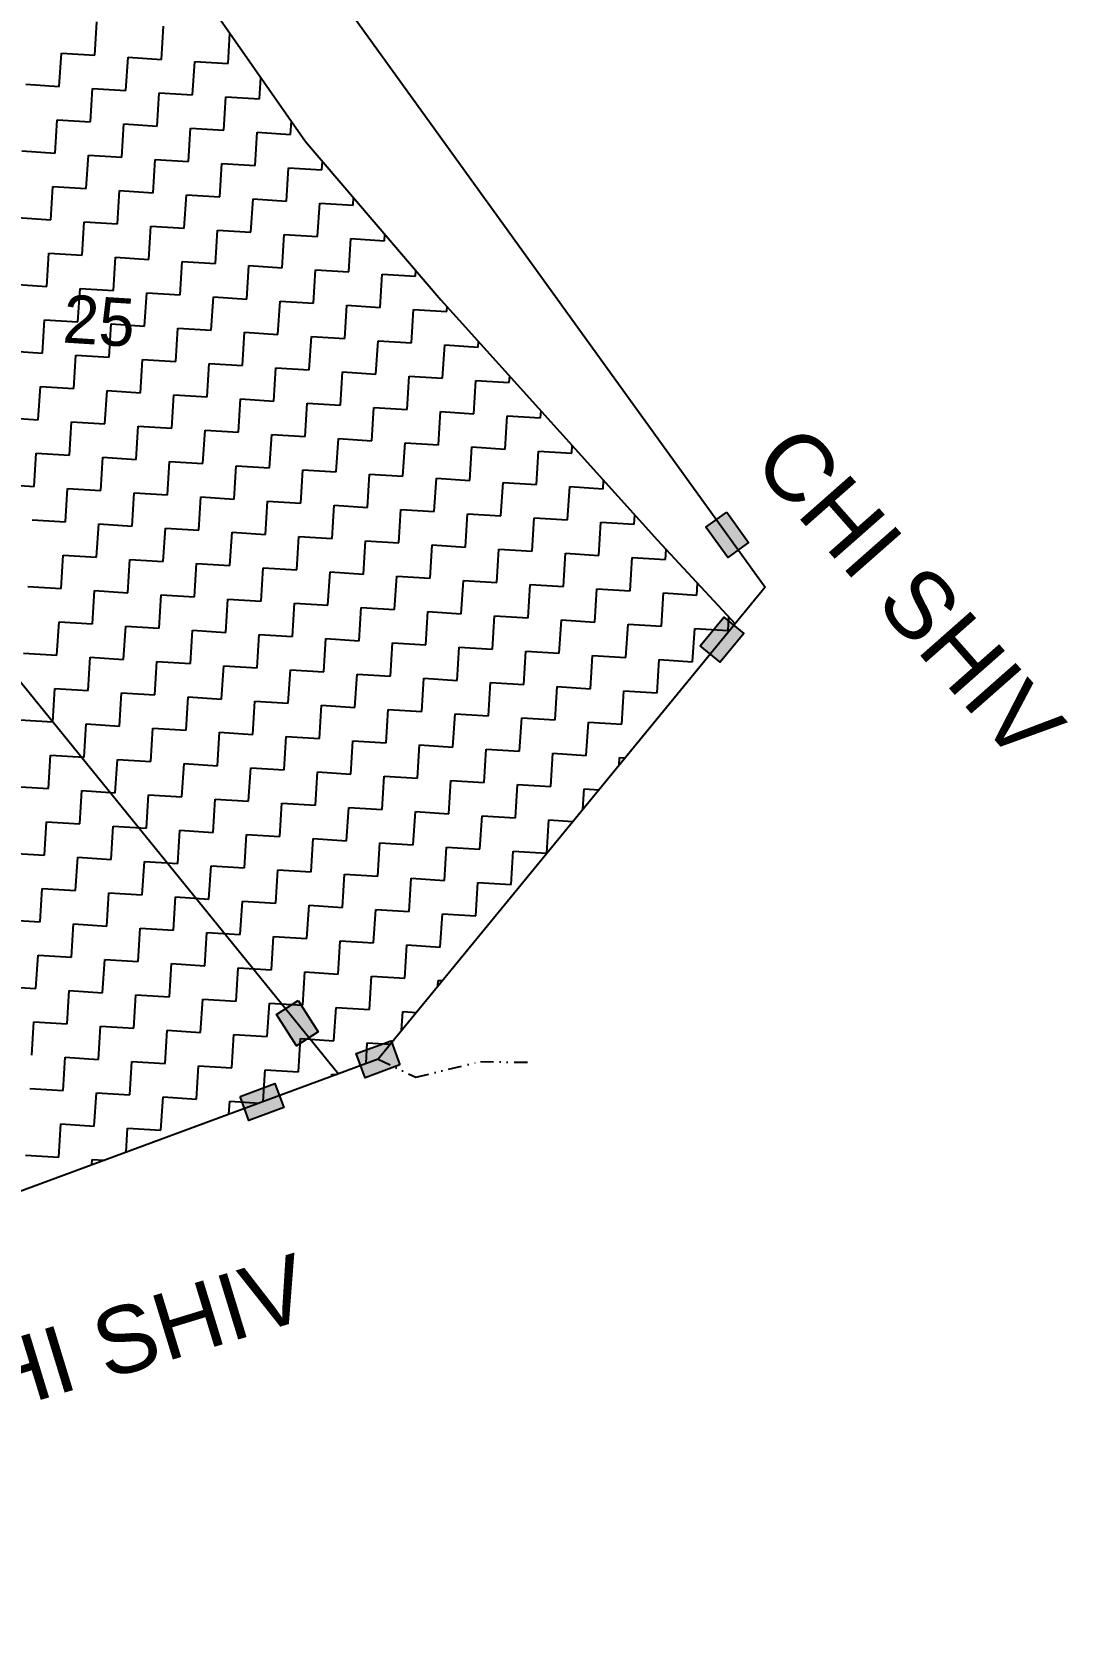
# Model space of a CAD drawing. Header units: metres. Extents: x 283327 to 285518, y 2014808 to 2017186.
# Drawn here: x 285130 to 285518, y 2014861 to 2015461 of the extents above; entities that cross this region are included whole.
import ezdxf
from ezdxf.enums import TextEntityAlignment as Align

# ---------------------------------------------------------------- set-up
doc = ezdxf.new("R2010")
doc.units = ezdxf.units.M
doc.header["$MEASUREMENT"] = 0
doc.linetypes.add('DIVIDE', pattern=[1.25, 0.5, -0.25, 0, -0.25, 0, -0.25])
for name, color, linetype in [('POLY_HATCH', 12, 'Continuous'), ('POLY_PARCEL', 6, 'Continuous'), ('TEXT_MAPOUT', 7, 'Continuous'), ('TEXT_PARCEL', 7, 'Continuous'), ('V_BOUND_LINE', 7, 'Continuous'), ('V_DIVIDE_LINE', 7, 'DIVIDE')]:
    doc.layers.add(name, color=color, linetype=linetype)
doc.styles.get("Standard").update_dxf_attribs({"font": 'arial.ttf'})
doc.styles.add('TEXT_MAP', font='', dxfattribs={"height": 2.5})
doc.styles.get('TEXT_MAP').set_extended_font_data('Kruti Dev 050')

msp = doc.modelspace()

# ---------------------------------------------------------------- hatches: boundary and pattern name
for points in [[(285390.74, 2015263.47), (285398.57, 2015269.11), (285390.41, 2015280.44), (285382.58, 2015274.79)], [(285396.75, 2015234.93), (285389.28, 2015241.05), (285380.43, 2015230.25), (285387.9, 2015224.13)], [(285228.93, 2015080.22), (285237.07, 2015085.42), (285229.56, 2015097.19), (285221.42, 2015091.99)], [(285251.32, 2015077.26), (285254.66, 2015068.2), (285267.75, 2015073.04), (285264.41, 2015082.09)], [(285224.2, 2015056.96), (285220.85, 2015066.02), (285207.76, 2015061.19), (285211.1, 2015052.13)]]:
    msp.add_hatch(color=256).paths.add_polyline_path(points)

# ---------------------------------------------------------------- linework, layer by layer
for points in [[(285390.41, 2015280.44), (285398.57, 2015269.11), (285390.74, 2015263.47), (285382.58, 2015274.79)], [(285380.43, 2015230.25), (285389.28, 2015241.05), (285396.75, 2015234.93), (285387.9, 2015224.13)], [(285229.56, 2015097.19), (285237.07, 2015085.42), (285228.93, 2015080.22), (285221.42, 2015091.99)], [(285267.75, 2015073.04), (285254.66, 2015068.2), (285251.32, 2015077.26), (285264.41, 2015082.09)], [(285207.76, 2015061.19), (285220.85, 2015066.02), (285224.2, 2015056.96), (285211.1, 2015052.13)]]:
    msp.add_lwpolyline(points, close=True)
at = {"layer": 'POLY_HATCH'}
for p, q in [((285198.7, 2015467.73), (285232.32, 2015419.63)), ((285232.32, 2015419.63), (285283.11, 2015360.23)), ((285283.11, 2015360.23), (285364.34, 2015269.97)), ((285364.34, 2015269.97), (285393.51, 2015238.6)), ((285393.51, 2015238.6), (285259.54, 2015075.15)), ((285259.54, 2015075.15), (285244.69, 2015069.67)), ((285244.69, 2015069.67), (284870.83, 2014931.71))]:
    msp.add_line(p, q, dxfattribs=at)
at = {"layer": 'POLY_HATCH', "linetype": 'Continuous'}
for p, q in [((285153.22, 2015452.02), (285154.01, 2015464.53)), ((285178.24, 2015450.44), (285179.03, 2015462.95)), ((285203.27, 2015448.87), (285203.98, 2015460.18)), ((285139.92, 2015440.29), (285140.71, 2015452.8)), ((285140.71, 2015452.8), (285153.22, 2015452.02)), ((285164.94, 2015438.72), (285165.73, 2015451.23)), ((285165.73, 2015451.23), (285178.24, 2015450.44)), ((285189.97, 2015437.14), (285190.75, 2015449.65)), ((285190.75, 2015449.65), (285203.27, 2015448.87)), ((285214.99, 2015435.57), (285215.5, 2015443.69)), ((285127.41, 2015441.08), (285139.92, 2015440.29)), ((285151.64, 2015426.99), (285152.43, 2015439.5)), ((285152.43, 2015439.5), (285164.94, 2015438.72)), ((285176.67, 2015425.42), (285177.46, 2015437.93)), ((285177.46, 2015437.93), (285189.97, 2015437.14)), ((285201.69, 2015423.84), (285202.48, 2015436.35)), ((285202.48, 2015436.35), (285214.99, 2015435.57)), ((285138.34, 2015415.27), (285139.13, 2015427.78)), ((285139.13, 2015427.78), (285151.64, 2015426.99)), ((285163.37, 2015413.69), (285164.16, 2015426.2)), ((285164.16, 2015426.2), (285176.67, 2015425.42)), ((285188.39, 2015412.12), (285189.18, 2015424.63)), ((285189.18, 2015424.63), (285201.69, 2015423.84)), ((285226.72, 2015422.27), (285227.03, 2015427.2)), ((285213.42, 2015410.54), (285214.21, 2015423.06)), ((285214.21, 2015423.06), (285226.72, 2015422.27)), ((285125.83, 2015416.05), (285138.34, 2015415.27)), ((285150.07, 2015401.97), (285150.86, 2015414.48)), ((285150.86, 2015414.48), (285163.37, 2015413.69)), ((285175.09, 2015400.39), (285175.88, 2015412.9)), ((285175.88, 2015412.9), (285188.39, 2015412.12)), ((285238.44, 2015408.97), (285238.65, 2015412.23)), ((285200.12, 2015398.82), (285200.91, 2015411.33)), ((285200.91, 2015411.33), (285213.42, 2015410.54)), ((285225.14, 2015397.24), (285225.93, 2015409.76)), ((285225.93, 2015409.76), (285238.44, 2015408.97)), ((285136.77, 2015390.24), (285137.56, 2015402.75)), ((285137.56, 2015402.75), (285150.07, 2015401.97)), ((285161.79, 2015388.67), (285162.58, 2015401.18)), ((285162.58, 2015401.18), (285175.09, 2015400.39)), ((285186.82, 2015387.09), (285187.61, 2015399.61)), ((285187.61, 2015399.61), (285200.12, 2015398.82)), ((285211.84, 2015385.52), (285212.63, 2015398.03)), ((285212.63, 2015398.03), (285225.14, 2015397.24)), ((285236.87, 2015383.94), (285237.66, 2015396.46)), ((285237.66, 2015396.46), (285250.17, 2015395.67)), ((285250.17, 2015395.67), (285250.35, 2015398.55)), ((285124.26, 2015391.03), (285136.77, 2015390.24)), ((285148.5, 2015376.94), (285149.28, 2015389.45)), ((285149.28, 2015389.45), (285161.79, 2015388.67)), ((285173.52, 2015375.37), (285174.31, 2015387.88)), ((285174.31, 2015387.88), (285186.82, 2015387.09)), ((285198.54, 2015373.79), (285199.33, 2015386.31)), ((285199.33, 2015386.31), (285211.84, 2015385.52)), ((285223.57, 2015372.22), (285224.36, 2015384.73)), ((285224.36, 2015384.73), (285236.87, 2015383.94)), ((285248.59, 2015370.65), (285249.38, 2015383.16)), ((285249.38, 2015383.16), (285261.89, 2015382.37)), ((285261.89, 2015382.37), (285262.05, 2015384.86)), ((285135.2, 2015365.22), (285135.98, 2015377.73)), ((285135.98, 2015377.73), (285148.5, 2015376.94)), ((285160.22, 2015363.64), (285161.01, 2015376.16)), ((285161.01, 2015376.16), (285173.52, 2015375.37)), ((285185.24, 2015362.07), (285186.03, 2015374.58)), ((285186.03, 2015374.58), (285198.54, 2015373.79)), ((285210.27, 2015360.49), (285211.06, 2015373.01)), ((285211.06, 2015373.01), (285223.57, 2015372.22)), ((285235.29, 2015358.92), (285236.08, 2015371.43)), ((285236.08, 2015371.43), (285248.59, 2015370.65)), ((285273.62, 2015369.07), (285273.75, 2015371.18)), ((285122.68, 2015366), (285135.2, 2015365.22)), ((285146.92, 2015351.92), (285147.71, 2015364.43)), ((285147.71, 2015364.43), (285160.22, 2015363.64)), ((285260.32, 2015357.35), (285261.11, 2015369.86)), ((285261.11, 2015369.86), (285273.62, 2015369.07)), ((285171.95, 2015350.34), (285172.73, 2015362.86)), ((285172.73, 2015362.86), (285185.24, 2015362.07)), ((285196.97, 2015348.77), (285197.76, 2015361.28)), ((285197.76, 2015361.28), (285210.27, 2015360.49)), ((285221.99, 2015347.19), (285222.78, 2015359.71)), ((285222.78, 2015359.71), (285235.29, 2015358.92)), ((285247.02, 2015345.62), (285247.81, 2015358.13)), ((285247.81, 2015358.13), (285260.32, 2015357.35)), ((285133.62, 2015340.19), (285134.41, 2015352.7)), ((285134.41, 2015352.7), (285146.92, 2015351.92)), ((285272.04, 2015344.05), (285272.83, 2015356.56)), ((285272.83, 2015356.56), (285285.34, 2015355.77)), ((285285.34, 2015355.77), (285285.46, 2015357.62)), ((285158.65, 2015338.62), (285159.43, 2015351.13)), ((285159.43, 2015351.13), (285171.95, 2015350.34)), ((285183.67, 2015337.04), (285184.46, 2015349.56)), ((285184.46, 2015349.56), (285196.97, 2015348.77)), ((285208.7, 2015335.47), (285209.48, 2015347.98)), ((285209.48, 2015347.98), (285221.99, 2015347.19)), ((285233.72, 2015333.9), (285234.51, 2015346.41)), ((285234.51, 2015346.41), (285247.02, 2015345.62)), ((285121.11, 2015340.98), (285133.62, 2015340.19)), ((285258.74, 2015332.32), (285259.53, 2015344.83)), ((285259.53, 2015344.83), (285272.04, 2015344.05)), ((285283.77, 2015330.75), (285284.56, 2015343.26)), ((285284.56, 2015343.26), (285297.07, 2015342.47)), ((285297.07, 2015342.47), (285297.2, 2015344.58)), ((285145.35, 2015326.89), (285146.13, 2015339.41)), ((285146.13, 2015339.41), (285158.65, 2015338.62)), ((285170.37, 2015325.32), (285171.16, 2015337.83)), ((285171.16, 2015337.83), (285183.67, 2015337.04)), ((285195.4, 2015323.74), (285196.18, 2015336.26)), ((285196.18, 2015336.26), (285208.7, 2015335.47)), ((285220.42, 2015322.17), (285221.21, 2015334.68)), ((285221.21, 2015334.68), (285233.72, 2015333.9)), ((285245.44, 2015320.6), (285246.23, 2015333.11)), ((285246.23, 2015333.11), (285258.74, 2015332.32)), ((285270.47, 2015319.02), (285271.26, 2015331.53)), ((285271.26, 2015331.53), (285283.77, 2015330.75)), ((285295.49, 2015317.45), (285296.28, 2015329.96)), ((285296.28, 2015329.96), (285308.79, 2015329.17)), ((285308.79, 2015329.17), (285308.94, 2015331.53)), ((285132.05, 2015315.17), (285132.83, 2015327.68)), ((285132.83, 2015327.68), (285145.35, 2015326.89)), ((285157.07, 2015313.59), (285157.86, 2015326.11)), ((285157.86, 2015326.11), (285170.37, 2015325.32)), ((285182.1, 2015312.02), (285182.88, 2015324.53)), ((285182.88, 2015324.53), (285195.4, 2015323.74)), ((285207.12, 2015310.45), (285207.91, 2015322.96)), ((285207.91, 2015322.96), (285220.42, 2015322.17)), ((285119.54, 2015315.96), (285132.05, 2015315.17)), ((285232.15, 2015308.87), (285232.93, 2015321.38)), ((285232.93, 2015321.38), (285245.44, 2015320.6)), ((285257.17, 2015307.3), (285257.96, 2015319.81)), ((285257.96, 2015319.81), (285270.47, 2015319.02)), ((285282.19, 2015305.72), (285282.98, 2015318.23)), ((285282.98, 2015318.23), (285295.49, 2015317.45)), ((285307.22, 2015304.15), (285308.01, 2015316.66)), ((285308.01, 2015316.66), (285320.52, 2015315.87)), ((285320.52, 2015315.87), (285320.68, 2015318.48)), ((285143.77, 2015301.87), (285144.56, 2015314.38)), ((285144.56, 2015314.38), (285157.07, 2015313.59)), ((285168.8, 2015300.29), (285169.58, 2015312.81)), ((285169.58, 2015312.81), (285182.1, 2015312.02)), ((285193.82, 2015298.72), (285194.61, 2015311.23)), ((285194.61, 2015311.23), (285207.12, 2015310.45)), ((285218.85, 2015297.15), (285219.63, 2015309.66)), ((285219.63, 2015309.66), (285232.15, 2015308.87)), ((285243.87, 2015295.57), (285244.66, 2015308.08)), ((285244.66, 2015308.08), (285257.17, 2015307.3)), ((285268.89, 2015294), (285269.68, 2015306.51)), ((285269.68, 2015306.51), (285282.19, 2015305.72)), ((285293.92, 2015292.42), (285294.71, 2015304.94)), ((285294.71, 2015304.94), (285307.22, 2015304.15)), ((285332.24, 2015302.57), (285332.42, 2015305.44)), ((285130.47, 2015290.14), (285131.26, 2015302.66)), ((285131.26, 2015302.66), (285143.77, 2015301.87)), ((285155.5, 2015288.57), (285156.28, 2015301.08)), ((285156.28, 2015301.08), (285168.8, 2015300.29)), ((285180.52, 2015287), (285181.31, 2015299.51)), ((285181.31, 2015299.51), (285193.82, 2015298.72)), ((285205.55, 2015285.42), (285206.33, 2015297.93)), ((285206.33, 2015297.93), (285218.85, 2015297.15)), ((285318.94, 2015290.85), (285319.73, 2015303.36)), ((285319.73, 2015303.36), (285332.24, 2015302.57)), ((285230.57, 2015283.85), (285231.36, 2015296.36)), ((285231.36, 2015296.36), (285243.87, 2015295.57)), ((285255.6, 2015282.27), (285256.38, 2015294.78)), ((285256.38, 2015294.78), (285268.89, 2015294)), ((285280.62, 2015280.7), (285281.41, 2015293.21)), ((285281.41, 2015293.21), (285293.92, 2015292.42)), ((285343.97, 2015289.27), (285344.16, 2015292.39)), ((285117.96, 2015290.93), (285130.47, 2015290.14)), ((285142.2, 2015276.84), (285142.99, 2015289.36)), ((285142.99, 2015289.36), (285155.5, 2015288.57)), ((285167.22, 2015275.27), (285168.01, 2015287.78)), ((285168.01, 2015287.78), (285180.52, 2015287)), ((285192.25, 2015273.7), (285193.03, 2015286.21)), ((285193.03, 2015286.21), (285205.55, 2015285.42)), ((285305.64, 2015279.12), (285306.43, 2015291.64)), ((285306.43, 2015291.64), (285318.94, 2015290.85)), ((285330.67, 2015277.55), (285331.46, 2015290.06)), ((285331.46, 2015290.06), (285343.97, 2015289.27)), ((285217.27, 2015272.12), (285218.06, 2015284.63)), ((285218.06, 2015284.63), (285230.57, 2015283.85)), ((285242.3, 2015270.55), (285243.08, 2015283.06)), ((285243.08, 2015283.06), (285255.6, 2015282.27)), ((285267.32, 2015268.97), (285268.11, 2015281.49)), ((285268.11, 2015281.49), (285280.62, 2015280.7)), ((285292.34, 2015267.4), (285293.13, 2015279.91)), ((285293.13, 2015279.91), (285305.64, 2015279.12)), ((285129.69, 2015277.63), (285142.2, 2015276.84)), ((285153.92, 2015263.55), (285154.71, 2015276.06)), ((285154.71, 2015276.06), (285167.22, 2015275.27)), ((285178.95, 2015261.97), (285179.73, 2015274.48)), ((285179.73, 2015274.48), (285192.25, 2015273.7)), ((285317.37, 2015265.82), (285318.16, 2015278.34)), ((285318.16, 2015278.34), (285330.67, 2015277.55)), ((285342.39, 2015264.25), (285343.18, 2015276.76)), ((285343.18, 2015276.76), (285355.69, 2015275.97)), ((285355.69, 2015275.97), (285355.91, 2015279.34)), ((285203.97, 2015260.4), (285204.76, 2015272.91)), ((285204.76, 2015272.91), (285217.27, 2015272.12)), ((285229, 2015258.82), (285229.78, 2015271.33)), ((285229.78, 2015271.33), (285242.3, 2015270.55)), ((285254.02, 2015257.25), (285254.81, 2015269.76)), ((285254.81, 2015269.76), (285267.32, 2015268.97)), ((285279.05, 2015255.67), (285279.83, 2015268.19)), ((285279.83, 2015268.19), (285292.34, 2015267.4)), ((285140.62, 2015251.82), (285141.41, 2015264.33)), ((285141.41, 2015264.33), (285153.92, 2015263.55)), ((285165.65, 2015250.25), (285166.44, 2015262.76)), ((285166.44, 2015262.76), (285178.95, 2015261.97)), ((285304.07, 2015254.1), (285304.86, 2015266.61)), ((285304.86, 2015266.61), (285317.37, 2015265.82)), ((285329.09, 2015252.52), (285329.88, 2015265.04)), ((285329.88, 2015265.04), (285342.39, 2015264.25)), ((285354.12, 2015250.95), (285354.91, 2015263.46)), ((285354.91, 2015263.46), (285367.42, 2015262.68)), ((285367.42, 2015262.68), (285367.65, 2015266.41)), ((285190.67, 2015248.67), (285191.46, 2015261.18)), ((285191.46, 2015261.18), (285203.97, 2015260.4)), ((285215.7, 2015247.1), (285216.48, 2015259.61)), ((285216.48, 2015259.61), (285229, 2015258.82)), ((285240.72, 2015245.52), (285241.51, 2015258.03)), ((285241.51, 2015258.03), (285254.02, 2015257.25)), ((285265.75, 2015243.95), (285266.53, 2015256.46)), ((285266.53, 2015256.46), (285279.05, 2015255.67)), ((285128.11, 2015252.61), (285140.62, 2015251.82)), ((285152.35, 2015238.52), (285153.14, 2015251.03)), ((285153.14, 2015251.03), (285165.65, 2015250.25)), ((285290.77, 2015242.37), (285291.56, 2015254.89)), ((285291.56, 2015254.89), (285304.07, 2015254.1)), ((285315.8, 2015240.8), (285316.58, 2015253.31)), ((285316.58, 2015253.31), (285329.09, 2015252.52)), ((285340.82, 2015239.23), (285341.61, 2015251.74)), ((285341.61, 2015251.74), (285354.12, 2015250.95)), ((285365.84, 2015237.65), (285366.63, 2015250.16)), ((285366.63, 2015250.16), (285379.14, 2015249.38)), ((285379.14, 2015249.38), (285379.42, 2015253.76)), ((285177.37, 2015236.95), (285178.16, 2015249.46)), ((285178.16, 2015249.46), (285190.67, 2015248.67)), ((285202.4, 2015235.37), (285203.18, 2015247.88)), ((285203.18, 2015247.88), (285215.7, 2015247.1)), ((285227.42, 2015233.8), (285228.21, 2015246.31)), ((285228.21, 2015246.31), (285240.72, 2015245.52)), ((285252.45, 2015232.22), (285253.23, 2015244.74)), ((285253.23, 2015244.74), (285265.75, 2015243.95)), ((285139.05, 2015226.8), (285139.84, 2015239.31)), ((285139.84, 2015239.31), (285152.35, 2015238.52)), ((285277.47, 2015230.65), (285278.26, 2015243.16)), ((285278.26, 2015243.16), (285290.77, 2015242.37)), ((285302.5, 2015229.07), (285303.28, 2015241.59)), ((285303.28, 2015241.59), (285315.8, 2015240.8)), ((285327.52, 2015227.5), (285328.31, 2015240.01)), ((285328.31, 2015240.01), (285340.82, 2015239.23)), ((285352.54, 2015225.93), (285353.33, 2015238.44)), ((285353.33, 2015238.44), (285365.84, 2015237.65)), ((285390.87, 2015236.08), (285391.18, 2015241.11)), ((285164.07, 2015225.22), (285164.86, 2015237.73)), ((285164.86, 2015237.73), (285177.37, 2015236.95)), ((285189.1, 2015223.65), (285189.89, 2015236.16)), ((285189.89, 2015236.16), (285202.4, 2015235.37)), ((285214.12, 2015222.07), (285214.91, 2015234.58)), ((285214.91, 2015234.58), (285227.42, 2015233.8)), ((285239.15, 2015220.5), (285239.93, 2015233.01)), ((285239.93, 2015233.01), (285252.45, 2015232.22)), ((285377.57, 2015224.35), (285378.36, 2015236.86)), ((285378.36, 2015236.86), (285390.87, 2015236.08)), ((285126.54, 2015227.58), (285139.05, 2015226.8)), ((285150.77, 2015213.5), (285151.56, 2015226.01)), ((285151.56, 2015226.01), (285164.07, 2015225.22)), ((285264.17, 2015218.92), (285264.96, 2015231.44)), ((285264.96, 2015231.44), (285277.47, 2015230.65)), ((285289.2, 2015217.35), (285289.98, 2015229.86)), ((285289.98, 2015229.86), (285302.5, 2015229.07)), ((285314.22, 2015215.78), (285315.01, 2015228.29)), ((285315.01, 2015228.29), (285327.52, 2015227.5)), ((285339.25, 2015214.2), (285340.03, 2015226.71)), ((285340.03, 2015226.71), (285352.54, 2015225.93)), ((285175.8, 2015211.92), (285176.59, 2015224.43)), ((285176.59, 2015224.43), (285189.1, 2015223.65)), ((285200.82, 2015210.35), (285201.61, 2015222.86)), ((285201.61, 2015222.86), (285214.12, 2015222.07)), ((285225.85, 2015208.77), (285226.64, 2015221.29)), ((285226.64, 2015221.29), (285239.15, 2015220.5)), ((285364.27, 2015212.63), (285365.06, 2015225.14)), ((285365.06, 2015225.14), (285377.57, 2015224.35)), ((285137.48, 2015201.77), (285138.26, 2015214.28)), ((285138.26, 2015214.28), (285150.77, 2015213.5)), ((285250.87, 2015207.2), (285251.66, 2015219.71)), ((285251.66, 2015219.71), (285264.17, 2015218.92)), ((285275.9, 2015205.62), (285276.68, 2015218.14)), ((285276.68, 2015218.14), (285289.2, 2015217.35)), ((285300.92, 2015204.05), (285301.71, 2015216.56)), ((285301.71, 2015216.56), (285314.22, 2015215.78)), ((285325.95, 2015202.48), (285326.73, 2015214.99)), ((285326.73, 2015214.99), (285339.25, 2015214.2)), ((285162.5, 2015200.2), (285163.29, 2015212.71)), ((285163.29, 2015212.71), (285175.8, 2015211.92)), ((285187.52, 2015198.62), (285188.31, 2015211.13)), ((285188.31, 2015211.13), (285200.82, 2015210.35)), ((285212.55, 2015197.05), (285213.34, 2015209.56)), ((285213.34, 2015209.56), (285225.85, 2015208.77)), ((285237.57, 2015195.47), (285238.36, 2015207.99)), ((285238.36, 2015207.99), (285250.87, 2015207.2)), ((285350.97, 2015200.9), (285351.76, 2015213.41)), ((285351.76, 2015213.41), (285364.27, 2015212.63)), ((285124.96, 2015202.56), (285137.48, 2015201.77)), ((285262.6, 2015193.9), (285263.38, 2015206.41)), ((285263.38, 2015206.41), (285275.9, 2015205.62)), ((285287.62, 2015192.33), (285288.41, 2015204.84)), ((285288.41, 2015204.84), (285300.92, 2015204.05)), ((285312.65, 2015190.75), (285313.43, 2015203.26)), ((285313.43, 2015203.26), (285325.95, 2015202.48)), ((285149.2, 2015188.47), (285149.99, 2015200.98)), ((285149.99, 2015200.98), (285162.5, 2015200.2)), ((285174.22, 2015186.9), (285175.01, 2015199.41)), ((285175.01, 2015199.41), (285187.52, 2015198.62)), ((285199.25, 2015185.32), (285200.04, 2015197.84)), ((285200.04, 2015197.84), (285212.55, 2015197.05)), ((285224.27, 2015183.75), (285225.06, 2015196.26)), ((285225.06, 2015196.26), (285237.57, 2015195.47)), ((285337.67, 2015189.18), (285338.46, 2015201.69)), ((285338.46, 2015201.69), (285350.97, 2015200.9)), ((285249.3, 2015182.17), (285250.09, 2015194.69)), ((285250.09, 2015194.69), (285262.6, 2015193.9)), ((285274.32, 2015180.6), (285275.11, 2015193.11)), ((285275.11, 2015193.11), (285287.62, 2015192.33)), ((285299.35, 2015179.03), (285300.13, 2015191.54)), ((285300.13, 2015191.54), (285312.65, 2015190.75)), ((285324.37, 2015177.45), (285325.16, 2015189.96)), ((285325.16, 2015189.96), (285337.67, 2015189.18)), ((285135.9, 2015176.75), (285136.69, 2015189.26)), ((285136.69, 2015189.26), (285149.2, 2015188.47)), ((285160.93, 2015175.17), (285161.71, 2015187.68)), ((285161.71, 2015187.68), (285174.22, 2015186.9)), ((285185.95, 2015173.6), (285186.74, 2015186.11)), ((285186.74, 2015186.11), (285199.25, 2015185.32)), ((285210.97, 2015172.02), (285211.76, 2015184.54)), ((285211.76, 2015184.54), (285224.27, 2015183.75)), ((285350, 2015185.52), (285350.18, 2015188.39)), ((285350.18, 2015188.39), (285352.25, 2015188.26)), ((285236, 2015170.45), (285236.79, 2015182.96)), ((285236.79, 2015182.96), (285249.3, 2015182.17)), ((285261.02, 2015168.87), (285261.81, 2015181.39)), ((285261.81, 2015181.39), (285274.32, 2015180.6)), ((285286.05, 2015167.3), (285286.83, 2015179.81)), ((285286.83, 2015179.81), (285299.35, 2015179.03)), ((285311.07, 2015165.73), (285311.86, 2015178.24)), ((285311.86, 2015178.24), (285324.37, 2015177.45)), ((285123.39, 2015177.53), (285135.9, 2015176.75)), ((285147.63, 2015163.45), (285148.41, 2015175.96)), ((285148.41, 2015175.96), (285160.93, 2015175.17)), ((285172.65, 2015161.87), (285173.44, 2015174.39)), ((285173.44, 2015174.39), (285185.95, 2015173.6)), ((285197.67, 2015160.3), (285198.46, 2015172.81)), ((285198.46, 2015172.81), (285210.97, 2015172.02)), ((285336.4, 2015168.92), (285336.88, 2015176.66)), ((285336.88, 2015176.66), (285342.46, 2015176.31)), ((285222.7, 2015158.72), (285223.49, 2015171.24)), ((285223.49, 2015171.24), (285236, 2015170.45)), ((285247.72, 2015157.15), (285248.51, 2015169.66)), ((285248.51, 2015169.66), (285261.02, 2015168.87)), ((285272.75, 2015155.58), (285273.54, 2015168.09)), ((285273.54, 2015168.09), (285286.05, 2015167.3)), ((285297.77, 2015154), (285298.56, 2015166.51)), ((285298.56, 2015166.51), (285311.07, 2015165.73)), ((285134.33, 2015151.72), (285135.11, 2015164.23)), ((285135.11, 2015164.23), (285147.63, 2015163.45)), ((285159.35, 2015150.15), (285160.14, 2015162.66)), ((285160.14, 2015162.66), (285172.65, 2015161.87)), ((285184.38, 2015148.57), (285185.16, 2015161.09)), ((285185.16, 2015161.09), (285197.67, 2015160.3)), ((285322.8, 2015152.43), (285323.58, 2015164.94)), ((285323.58, 2015164.94), (285332.67, 2015164.37)), ((285209.4, 2015147), (285210.19, 2015159.51)), ((285210.19, 2015159.51), (285222.7, 2015158.72)), ((285234.42, 2015145.42), (285235.21, 2015157.94)), ((285235.21, 2015157.94), (285247.72, 2015157.15)), ((285259.45, 2015143.85), (285260.24, 2015156.36)), ((285260.24, 2015156.36), (285272.75, 2015155.58)), ((285284.47, 2015142.28), (285285.26, 2015154.79)), ((285285.26, 2015154.79), (285297.77, 2015154)), ((285121.81, 2015152.51), (285134.33, 2015151.72)), ((285146.05, 2015138.42), (285146.84, 2015150.93)), ((285146.84, 2015150.93), (285159.35, 2015150.15)), ((285171.08, 2015136.85), (285171.86, 2015149.36)), ((285171.86, 2015149.36), (285184.38, 2015148.57)), ((285309.5, 2015140.7), (285310.28, 2015153.21)), ((285310.28, 2015153.21), (285322.8, 2015152.43)), ((285196.1, 2015135.27), (285196.89, 2015147.79)), ((285196.89, 2015147.79), (285209.4, 2015147)), ((285221.12, 2015133.7), (285221.91, 2015146.21)), ((285221.91, 2015146.21), (285234.42, 2015145.42)), ((285246.15, 2015132.13), (285246.94, 2015144.64)), ((285246.94, 2015144.64), (285259.45, 2015143.85)), ((285271.17, 2015130.55), (285271.96, 2015143.06)), ((285271.96, 2015143.06), (285284.47, 2015142.28)), ((285132.75, 2015126.7), (285133.54, 2015139.21)), ((285133.54, 2015139.21), (285146.05, 2015138.42)), ((285157.78, 2015125.12), (285158.56, 2015137.64)), ((285158.56, 2015137.64), (285171.08, 2015136.85)), ((285182.8, 2015123.55), (285183.59, 2015136.06)), ((285183.59, 2015136.06), (285196.1, 2015135.27)), ((285296.2, 2015128.98), (285296.99, 2015141.49)), ((285296.99, 2015141.49), (285309.5, 2015140.7)), ((285207.83, 2015121.97), (285208.61, 2015134.49)), ((285208.61, 2015134.49), (285221.12, 2015133.7)), ((285232.85, 2015120.4), (285233.64, 2015132.91)), ((285233.64, 2015132.91), (285246.15, 2015132.13)), ((285257.87, 2015118.83), (285258.66, 2015131.34)), ((285258.66, 2015131.34), (285271.17, 2015130.55)), ((285120.24, 2015127.48), (285132.75, 2015126.7)), ((285144.48, 2015113.4), (285145.26, 2015125.91)), ((285145.26, 2015125.91), (285157.78, 2015125.12)), ((285169.5, 2015111.82), (285170.29, 2015124.34)), ((285170.29, 2015124.34), (285182.8, 2015123.55)), ((285282.9, 2015117.25), (285283.69, 2015129.76)), ((285283.69, 2015129.76), (285296.2, 2015128.98)), ((285194.53, 2015110.25), (285195.31, 2015122.76)), ((285195.31, 2015122.76), (285207.83, 2015121.97)), ((285219.55, 2015108.68), (285220.34, 2015121.19)), ((285220.34, 2015121.19), (285232.85, 2015120.4)), ((285244.58, 2015107.1), (285245.36, 2015119.61)), ((285245.36, 2015119.61), (285257.87, 2015118.83)), ((285269.6, 2015105.53), (285270.39, 2015118.04)), ((285270.39, 2015118.04), (285282.9, 2015117.25)), ((285131.18, 2015101.67), (285131.96, 2015114.19)), ((285131.96, 2015114.19), (285144.48, 2015113.4)), ((285156.2, 2015100.1), (285156.99, 2015112.61)), ((285156.99, 2015112.61), (285169.5, 2015111.82)), ((285181.23, 2015098.52), (285182.01, 2015111.04)), ((285182.01, 2015111.04), (285194.53, 2015110.25)), ((285206.25, 2015096.95), (285207.04, 2015109.46)), ((285207.04, 2015109.46), (285219.55, 2015108.68)), ((285231.28, 2015095.38), (285232.06, 2015107.89)), ((285232.06, 2015107.89), (285244.58, 2015107.1)), ((285256.3, 2015093.8), (285257.09, 2015106.31)), ((285257.09, 2015106.31), (285269.6, 2015105.53)), ((285118.67, 2015102.46), (285131.18, 2015101.67)), ((285142.9, 2015088.37), (285143.69, 2015100.89)), ((285143.69, 2015100.89), (285156.2, 2015100.1)), ((285281.97, 2015102.52), (285282.11, 2015104.74)), ((285282.11, 2015104.74), (285283.71, 2015104.64)), ((285167.93, 2015086.8), (285168.71, 2015099.31)), ((285168.71, 2015099.31), (285181.23, 2015098.52)), ((285192.95, 2015085.23), (285193.74, 2015097.74)), ((285193.74, 2015097.74), (285206.25, 2015096.95)), ((285217.98, 2015083.65), (285218.76, 2015096.16)), ((285218.76, 2015096.16), (285231.28, 2015095.38)), ((285243, 2015082.08), (285243.79, 2015094.59)), ((285243.79, 2015094.59), (285256.3, 2015093.8)), ((285129.6, 2015076.65), (285130.39, 2015089.16)), ((285130.39, 2015089.16), (285142.9, 2015088.37)), ((285268.37, 2015085.92), (285268.81, 2015093.01)), ((285268.81, 2015093.01), (285273.92, 2015092.69)), ((285154.63, 2015075.07), (285155.42, 2015087.59)), ((285155.42, 2015087.59), (285167.93, 2015086.8)), ((285179.65, 2015073.5), (285180.44, 2015086.01)), ((285180.44, 2015086.01), (285192.95, 2015085.23)), ((285204.68, 2015071.93), (285205.46, 2015084.44)), ((285205.46, 2015084.44), (285217.98, 2015083.65)), ((285229.7, 2015070.35), (285230.49, 2015082.86)), ((285230.49, 2015082.86), (285243, 2015082.08)), ((285141.33, 2015063.35), (285142.12, 2015075.86)), ((285142.12, 2015075.86), (285154.63, 2015075.07)), ((285255.02, 2015073.48), (285255.51, 2015081.29)), ((285255.51, 2015081.29), (285264.12, 2015080.75)), ((285166.35, 2015061.77), (285167.14, 2015074.29)), ((285167.14, 2015074.29), (285179.65, 2015073.5)), ((285191.38, 2015060.2), (285192.16, 2015072.71)), ((285192.16, 2015072.71), (285204.68, 2015071.93)), ((285216.44, 2015059.25), (285217.19, 2015071.14)), ((285217.19, 2015071.14), (285229.7, 2015070.35)), ((285128.82, 2015064.14), (285141.33, 2015063.35)), ((285242.16, 2015068.74), (285242.21, 2015069.56)), ((285242.21, 2015069.56), (285244.08, 2015069.45)), ((285153.05, 2015050.05), (285153.84, 2015062.56)), ((285153.84, 2015062.56), (285166.35, 2015061.77)), ((285178.08, 2015048.48), (285178.87, 2015060.99)), ((285178.87, 2015060.99), (285191.38, 2015060.2)), ((285203.58, 2015054.5), (285203.89, 2015059.41)), ((285203.89, 2015059.41), (285215, 2015058.71)), ((285139.75, 2015038.32), (285140.54, 2015050.84)), ((285140.54, 2015050.84), (285153.05, 2015050.05)), ((285165, 2015040.26), (285165.57, 2015049.26)), ((285165.57, 2015049.26), (285178.08, 2015048.48)), ((285127.24, 2015039.11), (285139.75, 2015038.32)), ((285152.14, 2015035.52), (285152.27, 2015037.54)), ((285152.27, 2015037.54), (285156.83, 2015037.25))]:
    msp.add_line(p, q, dxfattribs=at)
at = {"layer": 'POLY_PARCEL'}
msp.add_line((284985.21, 2015389.4), (285244.69, 2015069.67), dxfattribs=at)
at = {"layer": 'V_BOUND_LINE'}
for p, q in [((285170.21, 2015577.68), (285404.74, 2015252.3)), ((285404.74, 2015252.3), (285259.54, 2015075.15)), ((285259.54, 2015075.15), (285244.69, 2015069.67)), ((285244.69, 2015069.67), (284870.83, 2014931.71))]:
    msp.add_line(p, q, dxfattribs=at)
at = {"layer": 'V_DIVIDE_LINE', "ltscale": 10}
for p, q in [((285259.54, 2015075.15), (285273.67, 2015068.41)), ((285273.67, 2015068.41), (285297.91, 2015074.23)), ((285297.91, 2015074.23), (285316.26, 2015073.99))]:
    msp.add_line(p, q, dxfattribs=at)

# ---------------------------------------------------------------- texts
at = {"layer": 'TEXT_MAPOUT'}
for s, height, rotation, p in [('CHI SHIV', 25.074, 311.41687, (285399.29, 2015298.76)), ('MOUJE VELAS CHI SHIV', 25.0739, 17.00739, (284846.65, 2014859.68))]:
    msp.add_text(s, height=height, rotation=rotation, dxfattribs=at).set_placement(p)
at = {"layer": 'TEXT_PARCEL', "style": 'TEXT_MAP'}
msp.add_text('25', height=18.053, rotation=356.4002, dxfattribs=at).set_placement((285154.85, 2015352.36), align=Align.MIDDLE)

doc.saveas('drawing.dxf')
